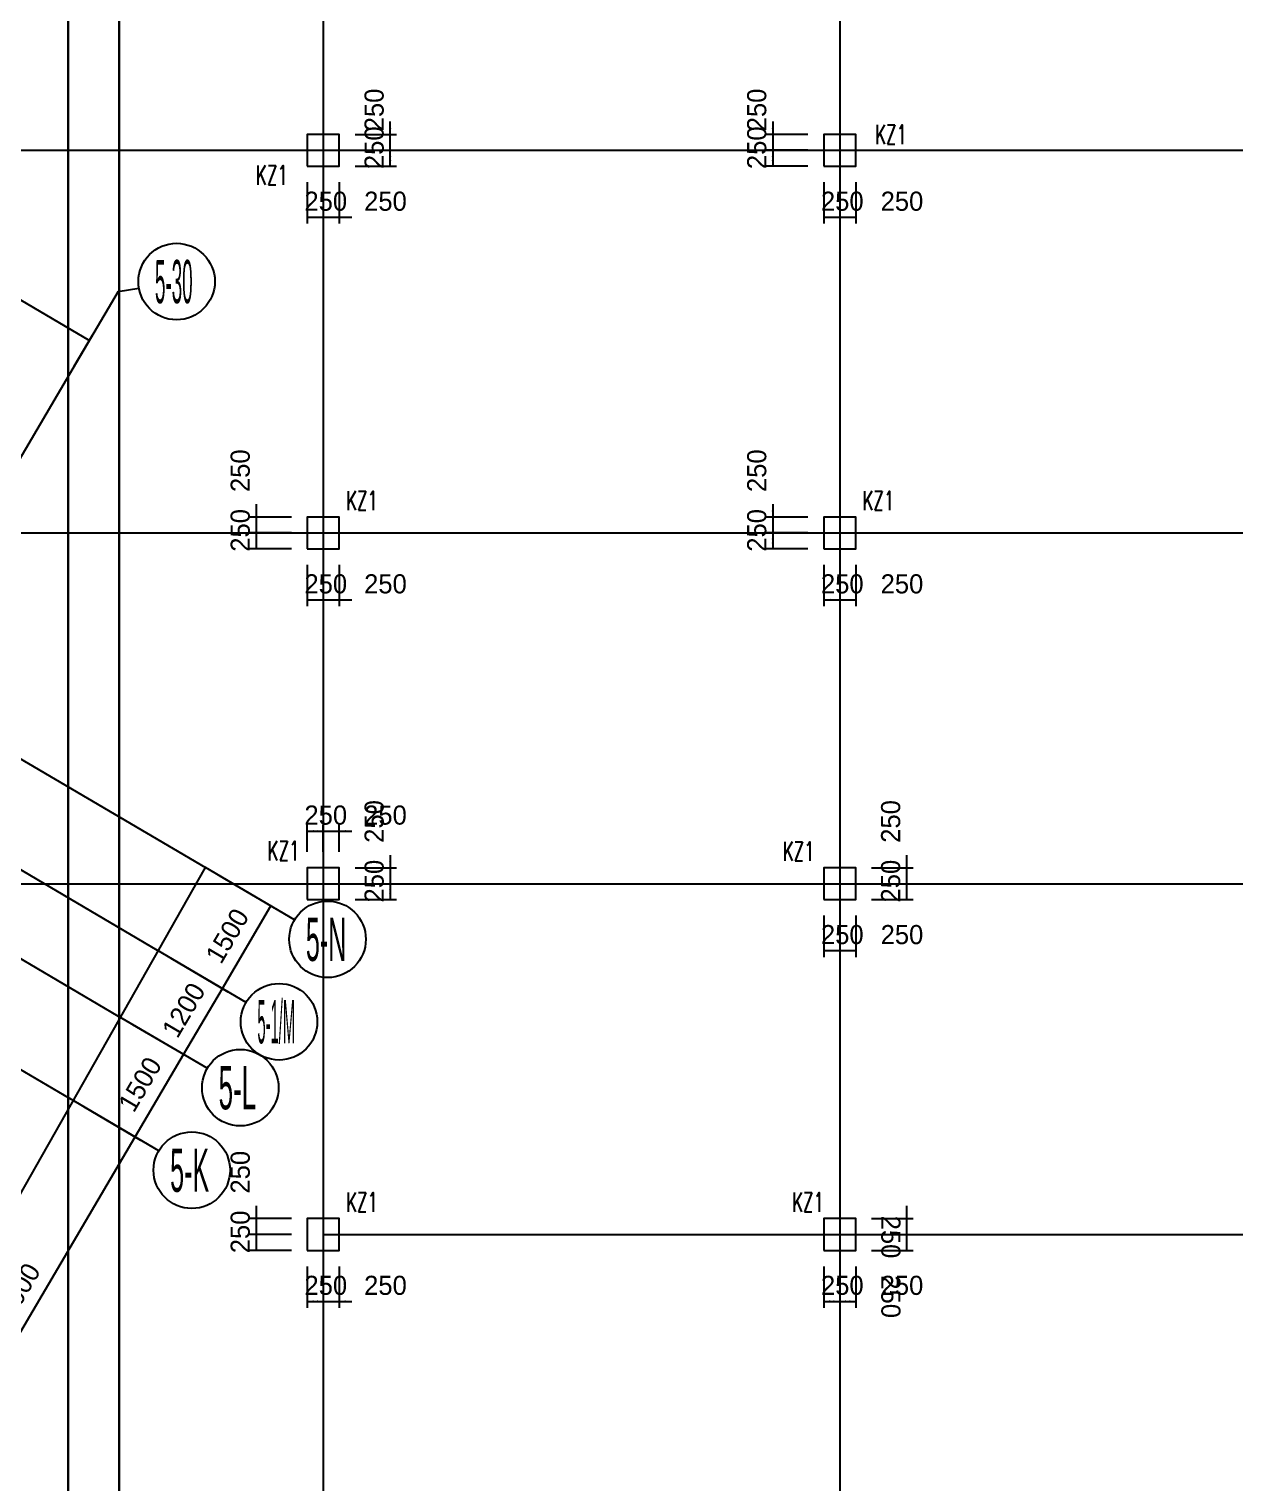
# Model space of a CAD drawing. Extents: x 19107 to 699106, y -67310 to 245688.
# Drawn here: x 534145 to 553055, y 158192 to 180989 of the extents above; entities that cross this region are included whole.
import ezdxf

# ---------------------------------------------------------------- set-up
doc = ezdxf.new("R2010")
doc.units = 0
doc.header["$LTSCALE"] = 100
doc.header["$MEASUREMENT"] = 0
for name, color, linetype in [('DIM', 3, 'Continuous'), ('DOTE', 253, 'Continuous'), ('h后浇带', 51, 'Continuous'), ('L-AXIS', 3, 'Continuous')]:
    doc.layers.add(name, color=color, linetype=linetype)
doc.layers.add('Select Column Frame Position', color=7, linetype='Continuous', lineweight=0)
doc.styles.get("Standard").update_dxf_attribs({"font": 'standard'})
doc.styles.add('汉字', font='汉字')
doc.dimstyles.get("Standard").update_dxf_attribs({"dimtxt": 300, "dimasz": 100, "dimexe": 100, "dimexo": 250, "dimgap": 100, "dimtad": 0, "dimtoh": 1, "dimdec": 0, "dimdsep": 46, "dimcen": 0.09, "dimclrt": 7, "dimadec": 0, "dimazin": 0, "dimtfac": 1, "dimtdec": 4, "dimtofl": 0, "dimtmove": 0, "dimatfit": 3, "dimfxl": 1, "dimtolj": 1, "dimtzin": 0, "dimarcsym": 0})

# ---------------------------------------------------------------- blocks, each defined once
blk = doc.blocks.new('*D1715')
at = {"layer": 'L-AXIS', "color": 0, "linetype": 'ByBlock', "lineweight": -2}
for p, q in [((535000, 164094), (535894, 163568)), ((532766, 158446), (535808, 163618)), ((532094, 158842), (532853, 158396))]:
    blk.add_line(p, q, dxfattribs=at)
for points in [[(535808, 163618), (535771, 163524), (535743, 163541)], [(532766, 158446), (532803, 158541), (532831, 158524)]]:
    blk.add_solid(points, dxfattribs=at)
at = {"layer": 'L-AXIS', "color": 7, "linetype": 'Continuous', "lineweight": -2, "insert": (533985, 161210), "char_height": 300, "width": 770, "attachment_point": 5, "rotation": 59.5454, "style": '汉字'}
blk.add_mtext('6000', dxfattribs=at)
blk = doc.blocks.new('*D4701')
at = {"layer": 'L-AXIS', "color": 0, "linetype": 'ByBlock', "lineweight": -2}
for p, q in [((537128, 167714), (538023, 167188)), ((537176, 165946), (537936, 167239)), ((536368, 166421), (537262, 165895))]:
    blk.add_line(p, q, dxfattribs=at)
for points in [[(537936, 167239), (537900, 167144), (537871, 167161)], [(537176, 165946), (537212, 166040), (537241, 166023)]]:
    blk.add_solid(points, dxfattribs=at)
at = {"layer": 'L-AXIS', "color": 7, "linetype": 'Continuous', "lineweight": -2, "insert": (537254, 166770), "char_height": 300, "width": 690, "attachment_point": 5, "rotation": 59.5454, "style": '汉字'}
blk.add_mtext('1500', dxfattribs=at)
blk = doc.blocks.new('_AXISO')
blk.add_circle((0, 0), 0.5)
blk = doc.blocks.new('*D5031')
at = {"layer": 'L-AXIS', "color": 0, "linetype": 'ByBlock', "lineweight": -2}
for p, q in [((536368, 166421), (537262, 165895)), ((536568, 164911), (537176, 165946)), ((535767, 165382), (536654, 164861))]:
    blk.add_line(p, q, dxfattribs=at)
for points in [[(537176, 165946), (537140, 165851), (537111, 165868)], [(536568, 164911), (536604, 165006), (536633, 164989)]]:
    blk.add_solid(points, dxfattribs=at)
at = {"layer": 'L-AXIS', "color": 7, "linetype": 'Continuous', "lineweight": -2, "insert": (536570, 165606), "char_height": 300, "width": 690, "attachment_point": 5, "rotation": 59.5454, "style": '汉字'}
blk.add_mtext('1200', dxfattribs=at)
blk = doc.blocks.new('*D59')
at = {"layer": 'L-AXIS', "color": 0, "linetype": 'ByBlock', "lineweight": -2}
for p, q in [((535760, 165387), (536654, 164861)), ((535808, 163618), (536568, 164912)), ((535000, 164094), (535894, 163568))]:
    blk.add_line(p, q, dxfattribs=at)
for points in [[(536568, 164912), (536532, 164817), (536503, 164834)], [(535808, 163618), (535844, 163713), (535873, 163696)]]:
    blk.add_solid(points, dxfattribs=at)
at = {"layer": 'L-AXIS', "color": 7, "linetype": 'Continuous', "lineweight": -2, "insert": (535886, 164442), "char_height": 300, "width": 690, "attachment_point": 5, "rotation": 59.5454, "style": '汉字'}
blk.add_mtext('1500', dxfattribs=at)
blk = doc.blocks.new('*D1330')
at = {"layer": 'L-AXIS', "color": 0, "linetype": 'ByBlock', "lineweight": -2}
for p, q in [((530888, 178036), (531175, 178524)), ((531124, 178437), (535090, 176106)), ((534854, 175704), (535140, 176192))]:
    blk.add_line(p, q, dxfattribs=at)
for points in [[(531124, 178437), (531219, 178401), (531202, 178372)], [(535090, 176106), (534995, 176142), (535012, 176171)]]:
    blk.add_solid(points, dxfattribs=at)
at = {"layer": 'L-AXIS', "color": 7, "linetype": 'Continuous', "lineweight": -2, "insert": (533455, 177577), "char_height": 300, "width": 785, "attachment_point": 5, "rotation": 329.5454, "style": '汉字'}
blk.add_mtext('4600', dxfattribs=at)
blk = doc.blocks.new('*D380')
at = {"layer": 'DIM', "color": 0, "linetype": 'ByBlock', "lineweight": -2}
for p, q in [((538508, 178588), (538508, 177938)), ((538758, 178588), (538758, 177938)), ((538508, 178038), (538758, 178038))]:
    blk.add_line(p, q, dxfattribs=at)
for points in [[(538508, 178038), (538608, 178055), (538608, 178021)], [(538758, 178038), (538658, 178021), (538658, 178055)]]:
    blk.add_solid(points, dxfattribs=at)
at = {"layer": 'DIM', "color": 7, "linetype": 'Continuous', "lineweight": -2, "insert": (538798, 178288), "char_height": 300, "width": 566.67, "attachment_point": 5, "style": '汉字'}
blk.add_mtext('250', dxfattribs=at)
blk = doc.blocks.new('*D706')
at = {"layer": 'DIM', "color": 0, "linetype": 'ByBlock', "lineweight": -2}
for p, q in [((538758, 178588), (538758, 177938)), ((539008, 178588), (539008, 177938)), ((538558, 178038), (539208, 178038))]:
    blk.add_line(p, q, dxfattribs=at)
for points in [[(538758, 178038), (538658, 178021), (538658, 178055)], [(539008, 178038), (539108, 178055), (539108, 178021)]]:
    blk.add_solid(points, dxfattribs=at)
at = {"layer": 'DIM', "color": 7, "linetype": 'Continuous', "lineweight": -2, "insert": (539734, 178288), "char_height": 300, "width": 566.67, "attachment_point": 5, "style": '汉字'}
blk.add_mtext('250', dxfattribs=at)
blk = doc.blocks.new('*D1065')
at = {"layer": 'DIM', "color": 0, "linetype": 'ByBlock', "lineweight": -2}
for p, q in [((539258, 179088), (539908, 179088)), ((539808, 178838), (539808, 179088)), ((539258, 178838), (539908, 178838))]:
    blk.add_line(p, q, dxfattribs=at)
for points in [[(539808, 179088), (539825, 178988), (539791, 178988)], [(539808, 178838), (539791, 178938), (539825, 178938)]]:
    blk.add_solid(points, dxfattribs=at)
at = {"layer": 'DIM', "color": 7, "linetype": 'Continuous', "lineweight": -2, "insert": (539558, 179128), "char_height": 300, "width": 566.67, "attachment_point": 5, "rotation": 90, "style": '汉字'}
blk.add_mtext('250', dxfattribs=at)
blk = doc.blocks.new('*D4032')
at = {"layer": 'DIM', "color": 0, "linetype": 'ByBlock', "lineweight": -2}
for p, q in [((539808, 178888), (539808, 179538)), ((539258, 179338), (539908, 179338)), ((539258, 179088), (539908, 179088))]:
    blk.add_line(p, q, dxfattribs=at)
for points in [[(539808, 179338), (539791, 179438), (539825, 179438)], [(539808, 179088), (539825, 178988), (539791, 178988)]]:
    blk.add_solid(points, dxfattribs=at)
at = {"layer": 'DIM', "color": 7, "linetype": 'Continuous', "lineweight": -2, "insert": (539558, 179721), "char_height": 300, "width": 566.67, "attachment_point": 5, "rotation": 90, "style": '汉字'}
blk.add_mtext('250', dxfattribs=at)
blk = doc.blocks.new('*D4395')
at = {"layer": 'DIM', "color": 0, "linetype": 'ByBlock', "lineweight": -2}
for p, q in [((545808, 179538), (545808, 178888)), ((546358, 179338), (545708, 179338)), ((546358, 179088), (545708, 179088))]:
    blk.add_line(p, q, dxfattribs=at)
for points in [[(545808, 179338), (545791, 179438), (545825, 179438)], [(545808, 179088), (545825, 178988), (545791, 178988)]]:
    blk.add_solid(points, dxfattribs=at)
at = {"layer": 'DIM', "color": 7, "linetype": 'Continuous', "lineweight": -2, "insert": (545558, 179721), "char_height": 300, "width": 566.67, "attachment_point": 5, "rotation": 90, "style": '汉字'}
blk.add_mtext('250', dxfattribs=at)
blk = doc.blocks.new('*D4730')
at = {"layer": 'DIM', "color": 0, "linetype": 'ByBlock', "lineweight": -2}
for p, q in [((546358, 179088), (545708, 179088)), ((545808, 179088), (545808, 178838)), ((546358, 178838), (545708, 178838))]:
    blk.add_line(p, q, dxfattribs=at)
for points in [[(545808, 179088), (545825, 178988), (545791, 178988)], [(545808, 178838), (545791, 178938), (545825, 178938)]]:
    blk.add_solid(points, dxfattribs=at)
at = {"layer": 'DIM', "color": 7, "linetype": 'Continuous', "lineweight": -2, "insert": (545558, 179128), "char_height": 300, "width": 566.67, "attachment_point": 5, "rotation": 90, "style": '汉字'}
blk.add_mtext('250', dxfattribs=at)
blk = doc.blocks.new('*D5086')
at = {"layer": 'DIM', "color": 0, "linetype": 'ByBlock', "lineweight": -2}
for p, q in [((546608, 178588), (546608, 177938)), ((546858, 178588), (546858, 177938)), ((546608, 178038), (546858, 178038))]:
    blk.add_line(p, q, dxfattribs=at)
for points in [[(546608, 178038), (546708, 178055), (546708, 178021)], [(546858, 178038), (546758, 178021), (546758, 178055)]]:
    blk.add_solid(points, dxfattribs=at)
at = {"layer": 'DIM', "color": 7, "linetype": 'Continuous', "lineweight": -2, "insert": (546898, 178288), "char_height": 300, "width": 566.67, "attachment_point": 5, "style": '汉字'}
blk.add_mtext('250', dxfattribs=at)
blk = doc.blocks.new('*D2747')
at = {"layer": 'DIM', "color": 0, "linetype": 'ByBlock', "lineweight": -2}
for p, q in [((546858, 178588), (546858, 177938)), ((547108, 178588), (547108, 177938)), ((546858, 178038), (547108, 178038))]:
    blk.add_line(p, q, dxfattribs=at)
for points in [[(546858, 178038), (546958, 178055), (546958, 178021)], [(547108, 178038), (547008, 178021), (547008, 178055)]]:
    blk.add_solid(points, dxfattribs=at)
at = {"layer": 'DIM', "color": 7, "linetype": 'Continuous', "lineweight": -2, "insert": (547834, 178288), "char_height": 300, "width": 566.67, "attachment_point": 5, "style": '汉字'}
blk.add_mtext('250', dxfattribs=at)
blk = doc.blocks.new('*D3992')
at = {"layer": 'DIM', "color": 0, "linetype": 'ByBlock', "lineweight": -2}
for p, q in [((537708, 173538), (537708, 172888)), ((538258, 173338), (537608, 173338)), ((538258, 173088), (537608, 173088))]:
    blk.add_line(p, q, dxfattribs=at)
for points in [[(537708, 173338), (537691, 173438), (537725, 173438)], [(537708, 173088), (537725, 172988), (537691, 172988)]]:
    blk.add_solid(points, dxfattribs=at)
at = {"layer": 'DIM', "color": 7, "linetype": 'Continuous', "lineweight": -2, "insert": (537458, 174064), "char_height": 300, "width": 566.67, "attachment_point": 5, "rotation": 90, "style": '汉字'}
blk.add_mtext('250', dxfattribs=at)
blk = doc.blocks.new('*D4322')
at = {"layer": 'DIM', "color": 0, "linetype": 'ByBlock', "lineweight": -2}
for p, q in [((538258, 173088), (537608, 173088)), ((537708, 173088), (537708, 172838)), ((538258, 172838), (537608, 172838))]:
    blk.add_line(p, q, dxfattribs=at)
for points in [[(537708, 173088), (537725, 172988), (537691, 172988)], [(537708, 172838), (537691, 172938), (537725, 172938)]]:
    blk.add_solid(points, dxfattribs=at)
at = {"layer": 'DIM', "color": 7, "linetype": 'Continuous', "lineweight": -2, "insert": (537458, 173128), "char_height": 300, "width": 566.67, "attachment_point": 5, "rotation": 90, "style": '汉字'}
blk.add_mtext('250', dxfattribs=at)
blk = doc.blocks.new('*D4687')
at = {"layer": 'DIM', "color": 0, "linetype": 'ByBlock', "lineweight": -2}
for p, q in [((538508, 172588), (538508, 171938)), ((538758, 172588), (538758, 171938)), ((538508, 172038), (538758, 172038))]:
    blk.add_line(p, q, dxfattribs=at)
for points in [[(538508, 172038), (538608, 172055), (538608, 172021)], [(538758, 172038), (538658, 172021), (538658, 172055)]]:
    blk.add_solid(points, dxfattribs=at)
at = {"layer": 'DIM', "color": 7, "linetype": 'Continuous', "lineweight": -2, "insert": (538798, 172288), "char_height": 300, "width": 566.67, "attachment_point": 5, "style": '汉字'}
blk.add_mtext('250', dxfattribs=at)
blk = doc.blocks.new('*D5010')
at = {"layer": 'DIM', "color": 0, "linetype": 'ByBlock', "lineweight": -2}
for p, q in [((538758, 172588), (538758, 171938)), ((539008, 172588), (539008, 171938)), ((538558, 172038), (539208, 172038))]:
    blk.add_line(p, q, dxfattribs=at)
for points in [[(538758, 172038), (538658, 172021), (538658, 172055)], [(539008, 172038), (539108, 172055), (539108, 172021)]]:
    blk.add_solid(points, dxfattribs=at)
at = {"layer": 'DIM', "color": 7, "linetype": 'Continuous', "lineweight": -2, "insert": (539734, 172288), "char_height": 300, "width": 566.67, "attachment_point": 5, "style": '汉字'}
blk.add_mtext('250', dxfattribs=at)
blk = doc.blocks.new('*D2709')
at = {"layer": 'DIM', "color": 0, "linetype": 'ByBlock', "lineweight": -2}
for p, q in [((545808, 173538), (545808, 172888)), ((546358, 173338), (545708, 173338)), ((546358, 173088), (545708, 173088))]:
    blk.add_line(p, q, dxfattribs=at)
for points in [[(545808, 173338), (545791, 173438), (545825, 173438)], [(545808, 173088), (545825, 172988), (545791, 172988)]]:
    blk.add_solid(points, dxfattribs=at)
at = {"layer": 'DIM', "color": 7, "linetype": 'Continuous', "lineweight": -2, "insert": (545558, 174064), "char_height": 300, "width": 566.67, "attachment_point": 5, "rotation": 90, "style": '汉字'}
blk.add_mtext('250', dxfattribs=at)
blk = doc.blocks.new('*D3025')
at = {"layer": 'DIM', "color": 0, "linetype": 'ByBlock', "lineweight": -2}
for p, q in [((546358, 173088), (545708, 173088)), ((545808, 173088), (545808, 172838)), ((546358, 172838), (545708, 172838))]:
    blk.add_line(p, q, dxfattribs=at)
for points in [[(545808, 173088), (545825, 172988), (545791, 172988)], [(545808, 172838), (545791, 172938), (545825, 172938)]]:
    blk.add_solid(points, dxfattribs=at)
at = {"layer": 'DIM', "color": 7, "linetype": 'Continuous', "lineweight": -2, "insert": (545558, 173128), "char_height": 300, "width": 566.67, "attachment_point": 5, "rotation": 90, "style": '汉字'}
blk.add_mtext('250', dxfattribs=at)
blk = doc.blocks.new('*D3383')
at = {"layer": 'DIM', "color": 0, "linetype": 'ByBlock', "lineweight": -2}
for p, q in [((546608, 172588), (546608, 171938)), ((546858, 172588), (546858, 171938)), ((546608, 172038), (546858, 172038))]:
    blk.add_line(p, q, dxfattribs=at)
for points in [[(546608, 172038), (546708, 172055), (546708, 172021)], [(546858, 172038), (546758, 172021), (546758, 172055)]]:
    blk.add_solid(points, dxfattribs=at)
at = {"layer": 'DIM', "color": 7, "linetype": 'Continuous', "lineweight": -2, "insert": (546898, 172288), "char_height": 300, "width": 566.67, "attachment_point": 5, "style": '汉字'}
blk.add_mtext('250', dxfattribs=at)
blk = doc.blocks.new('*D3709')
at = {"layer": 'DIM', "color": 0, "linetype": 'ByBlock', "lineweight": -2}
for p, q in [((546858, 172588), (546858, 171938)), ((547108, 172588), (547108, 171938)), ((546858, 172038), (547108, 172038))]:
    blk.add_line(p, q, dxfattribs=at)
for points in [[(546858, 172038), (546958, 172055), (546958, 172021)], [(547108, 172038), (547008, 172021), (547008, 172055)]]:
    blk.add_solid(points, dxfattribs=at)
at = {"layer": 'DIM', "color": 7, "linetype": 'Continuous', "lineweight": -2, "insert": (547834, 172288), "char_height": 300, "width": 566.67, "attachment_point": 5, "style": '汉字'}
blk.add_mtext('250', dxfattribs=at)
blk = doc.blocks.new('*D2321')
at = {"layer": 'DIM', "color": 0, "linetype": 'ByBlock', "lineweight": -2}
for p, q in [((539808, 168038), (539808, 167388)), ((539258, 167838), (539908, 167838)), ((539258, 167588), (539908, 167588))]:
    blk.add_line(p, q, dxfattribs=at)
for points in [[(539808, 167838), (539791, 167938), (539825, 167938)], [(539808, 167588), (539825, 167488), (539791, 167488)]]:
    blk.add_solid(points, dxfattribs=at)
at = {"layer": 'DIM', "color": 7, "linetype": 'Continuous', "lineweight": -2, "insert": (539558, 168564), "char_height": 300, "width": 566.67, "attachment_point": 5, "rotation": 90, "style": '汉字'}
blk.add_mtext('250', dxfattribs=at)
blk = doc.blocks.new('*D5306')
at = {"layer": 'DIM', "color": 0, "linetype": 'ByBlock', "lineweight": -2}
for p, q in [((539258, 167588), (539908, 167588)), ((539808, 167588), (539808, 167338)), ((539258, 167338), (539908, 167338))]:
    blk.add_line(p, q, dxfattribs=at)
for points in [[(539808, 167588), (539825, 167488), (539791, 167488)], [(539808, 167338), (539791, 167438), (539825, 167438)]]:
    blk.add_solid(points, dxfattribs=at)
at = {"layer": 'DIM', "color": 7, "linetype": 'Continuous', "lineweight": -2, "insert": (539558, 167628), "char_height": 300, "width": 566.67, "attachment_point": 5, "rotation": 90, "style": '汉字'}
blk.add_mtext('250', dxfattribs=at)
blk = doc.blocks.new('*D360')
at = {"layer": 'DIM', "color": 0, "linetype": 'ByBlock', "lineweight": -2}
for p, q in [((538508, 168088), (538508, 168512)), ((538758, 168088), (538758, 168512)), ((538508, 168412), (538758, 168412))]:
    blk.add_line(p, q, dxfattribs=at)
for points in [[(538508, 168412), (538608, 168429), (538608, 168395)], [(538758, 168412), (538658, 168395), (538658, 168429)]]:
    blk.add_solid(points, dxfattribs=at)
at = {"layer": 'DIM', "color": 7, "linetype": 'Continuous', "lineweight": -2, "insert": (538798, 168662), "char_height": 300, "width": 566.67, "attachment_point": 5, "style": '汉字'}
blk.add_mtext('250', dxfattribs=at)
blk = doc.blocks.new('*D675')
at = {"layer": 'DIM', "color": 0, "linetype": 'ByBlock', "lineweight": -2}
for p, q in [((538758, 168088), (538758, 168512)), ((539008, 168088), (539008, 168512)), ((538558, 168412), (539208, 168412))]:
    blk.add_line(p, q, dxfattribs=at)
for points in [[(538758, 168412), (538658, 168395), (538658, 168429)], [(539008, 168412), (539108, 168429), (539108, 168395)]]:
    blk.add_solid(points, dxfattribs=at)
at = {"layer": 'DIM', "color": 7, "linetype": 'Continuous', "lineweight": -2, "insert": (539734, 168662), "char_height": 300, "width": 566.67, "attachment_point": 5, "style": '汉字'}
blk.add_mtext('250', dxfattribs=at)
blk = doc.blocks.new('*D1043')
at = {"layer": 'DIM', "color": 0, "linetype": 'ByBlock', "lineweight": -2}
for p, q in [((546608, 167088), (546608, 166438)), ((546858, 167088), (546858, 166438)), ((546608, 166538), (546858, 166538))]:
    blk.add_line(p, q, dxfattribs=at)
for points in [[(546608, 166538), (546708, 166555), (546708, 166521)], [(546858, 166538), (546758, 166521), (546758, 166555)]]:
    blk.add_solid(points, dxfattribs=at)
at = {"layer": 'DIM', "color": 7, "linetype": 'Continuous', "lineweight": -2, "insert": (546898, 166788), "char_height": 300, "width": 566.67, "attachment_point": 5, "style": '汉字'}
blk.add_mtext('250', dxfattribs=at)
blk = doc.blocks.new('*D4008')
at = {"layer": 'DIM', "color": 0, "linetype": 'ByBlock', "lineweight": -2}
for p, q in [((546858, 167088), (546858, 166438)), ((547108, 167088), (547108, 166438)), ((546858, 166538), (547108, 166538))]:
    blk.add_line(p, q, dxfattribs=at)
for points in [[(546858, 166538), (546958, 166555), (546958, 166521)], [(547108, 166538), (547008, 166521), (547008, 166555)]]:
    blk.add_solid(points, dxfattribs=at)
at = {"layer": 'DIM', "color": 7, "linetype": 'Continuous', "lineweight": -2, "insert": (547834, 166788), "char_height": 300, "width": 566.67, "attachment_point": 5, "style": '汉字'}
blk.add_mtext('250', dxfattribs=at)
blk = doc.blocks.new('*D4371')
at = {"layer": 'DIM', "color": 0, "linetype": 'ByBlock', "lineweight": -2}
for p, q in [((547358, 167588), (548008, 167588)), ((547908, 167338), (547908, 167588)), ((547358, 167338), (548008, 167338))]:
    blk.add_line(p, q, dxfattribs=at)
for points in [[(547908, 167588), (547925, 167488), (547891, 167488)], [(547908, 167338), (547891, 167438), (547925, 167438)]]:
    blk.add_solid(points, dxfattribs=at)
at = {"layer": 'DIM', "color": 7, "linetype": 'Continuous', "lineweight": -2, "insert": (547658, 167628), "char_height": 300, "width": 566.67, "attachment_point": 5, "rotation": 90, "style": '汉字'}
blk.add_mtext('250', dxfattribs=at)
blk = doc.blocks.new('*D4697')
at = {"layer": 'DIM', "color": 0, "linetype": 'ByBlock', "lineweight": -2}
for p, q in [((547908, 167388), (547908, 168038)), ((547358, 167838), (548008, 167838)), ((547358, 167588), (548008, 167588))]:
    blk.add_line(p, q, dxfattribs=at)
for points in [[(547908, 167838), (547891, 167938), (547925, 167938)], [(547908, 167588), (547925, 167488), (547891, 167488)]]:
    blk.add_solid(points, dxfattribs=at)
at = {"layer": 'DIM', "color": 7, "linetype": 'Continuous', "lineweight": -2, "insert": (547658, 168564), "char_height": 300, "width": 566.67, "attachment_point": 5, "rotation": 90, "style": '汉字'}
blk.add_mtext('250', dxfattribs=at)
blk = doc.blocks.new('*D3309')
at = {"layer": 'DIM', "color": 0, "linetype": 'ByBlock', "lineweight": -2}
for p, q in [((538258, 162338), (537608, 162338)), ((537708, 162538), (537708, 161888)), ((538258, 162088), (537608, 162088))]:
    blk.add_line(p, q, dxfattribs=at)
for points in [[(537708, 162338), (537691, 162438), (537725, 162438)], [(537708, 162088), (537725, 161988), (537691, 161988)]]:
    blk.add_solid(points, dxfattribs=at)
at = {"layer": 'DIM', "color": 7, "linetype": 'Continuous', "lineweight": -2, "insert": (537458, 163064), "char_height": 300, "width": 566.67, "attachment_point": 5, "rotation": 90, "style": '汉字'}
blk.add_mtext('250', dxfattribs=at)
blk = doc.blocks.new('*D3636')
at = {"layer": 'DIM', "color": 0, "linetype": 'ByBlock', "lineweight": -2}
for p, q in [((538258, 162088), (537608, 162088)), ((537708, 162088), (537708, 161838)), ((538258, 161838), (537608, 161838))]:
    blk.add_line(p, q, dxfattribs=at)
for points in [[(537708, 162088), (537725, 161988), (537691, 161988)], [(537708, 161838), (537691, 161938), (537725, 161938)]]:
    blk.add_solid(points, dxfattribs=at)
at = {"layer": 'DIM', "color": 7, "linetype": 'Continuous', "lineweight": -2, "insert": (537458, 162128), "char_height": 300, "width": 566.67, "attachment_point": 5, "rotation": 90, "style": '汉字'}
blk.add_mtext('250', dxfattribs=at)
blk = doc.blocks.new('*D4001')
at = {"layer": 'DIM', "color": 0, "linetype": 'ByBlock', "lineweight": -2}
for p, q in [((538508, 161588), (538508, 160938)), ((538758, 161588), (538758, 160938)), ((538508, 161038), (538758, 161038))]:
    blk.add_line(p, q, dxfattribs=at)
for points in [[(538508, 161038), (538608, 161055), (538608, 161021)], [(538758, 161038), (538658, 161021), (538658, 161055)]]:
    blk.add_solid(points, dxfattribs=at)
at = {"layer": 'DIM', "color": 7, "linetype": 'Continuous', "lineweight": -2, "insert": (538798, 161288), "char_height": 300, "width": 566.67, "attachment_point": 5, "style": '汉字'}
blk.add_mtext('250', dxfattribs=at)
blk = doc.blocks.new('*D4331')
at = {"layer": 'DIM', "color": 0, "linetype": 'ByBlock', "lineweight": -2}
for p, q in [((538758, 161588), (538758, 160938)), ((539008, 161588), (539008, 160938)), ((538558, 161038), (539208, 161038))]:
    blk.add_line(p, q, dxfattribs=at)
for points in [[(538758, 161038), (538658, 161021), (538658, 161055)], [(539008, 161038), (539108, 161055), (539108, 161021)]]:
    blk.add_solid(points, dxfattribs=at)
at = {"layer": 'DIM', "color": 7, "linetype": 'Continuous', "lineweight": -2, "insert": (539734, 161288), "char_height": 300, "width": 566.67, "attachment_point": 5, "style": '汉字'}
blk.add_mtext('250', dxfattribs=at)
blk = doc.blocks.new('*D2048')
at = {"layer": 'DIM', "color": 0, "linetype": 'ByBlock', "lineweight": -2}
for p, q in [((546608, 161588), (546608, 160938)), ((546858, 161588), (546858, 160938)), ((546608, 161038), (546858, 161038))]:
    blk.add_line(p, q, dxfattribs=at)
for points in [[(546608, 161038), (546708, 161055), (546708, 161021)], [(546858, 161038), (546758, 161021), (546758, 161055)]]:
    blk.add_solid(points, dxfattribs=at)
at = {"layer": 'DIM', "color": 7, "linetype": 'Continuous', "lineweight": -2, "insert": (546898, 161288), "char_height": 300, "width": 566.67, "attachment_point": 5, "style": '汉字'}
blk.add_mtext('250', dxfattribs=at)
blk = doc.blocks.new('*D2365')
at = {"layer": 'DIM', "color": 0, "linetype": 'ByBlock', "lineweight": -2}
for p, q in [((546858, 161588), (546858, 160938)), ((547108, 161588), (547108, 160938)), ((546858, 161038), (547108, 161038))]:
    blk.add_line(p, q, dxfattribs=at)
for points in [[(546858, 161038), (546958, 161055), (546958, 161021)], [(547108, 161038), (547008, 161021), (547008, 161055)]]:
    blk.add_solid(points, dxfattribs=at)
at = {"layer": 'DIM', "color": 7, "linetype": 'Continuous', "lineweight": -2, "insert": (547834, 161288), "char_height": 300, "width": 566.67, "attachment_point": 5, "style": '汉字'}
blk.add_mtext('250', dxfattribs=at)
blk = doc.blocks.new('*D2716')
at = {"layer": 'DIM', "color": 0, "linetype": 'ByBlock', "lineweight": -2}
for p, q in [((547358, 162088), (548008, 162088)), ((547908, 161838), (547908, 162088)), ((547358, 161838), (548008, 161838))]:
    blk.add_line(p, q, dxfattribs=at)
for points in [[(547908, 162088), (547925, 161988), (547891, 161988)], [(547908, 161838), (547891, 161938), (547925, 161938)]]:
    blk.add_solid(points, dxfattribs=at)
at = {"layer": 'DIM', "color": 7, "linetype": 'Continuous', "lineweight": -2, "insert": (547658, 161112), "char_height": 300, "width": 566.67, "attachment_point": 5, "rotation": 270, "style": '汉字'}
blk.add_mtext('250', dxfattribs=at)
blk = doc.blocks.new('*D3036')
at = {"layer": 'DIM', "color": 0, "linetype": 'ByBlock', "lineweight": -2}
for p, q in [((547358, 162338), (548008, 162338)), ((547908, 161888), (547908, 162538)), ((547358, 162088), (548008, 162088))]:
    blk.add_line(p, q, dxfattribs=at)
for points in [[(547908, 162338), (547891, 162438), (547925, 162438)], [(547908, 162088), (547925, 161988), (547891, 161988)]]:
    blk.add_solid(points, dxfattribs=at)
at = {"layer": 'DIM', "color": 7, "linetype": 'Continuous', "lineweight": -2, "insert": (547658, 162048), "char_height": 300, "width": 566.67, "attachment_point": 5, "rotation": 270, "style": '汉字'}
blk.add_mtext('250', dxfattribs=at)
blk = doc.blocks.new('后浇带现场')
at = {"color": 6, "lineweight": 30}
for points in [[(760007, 730049), (760007, 673430), (717757, 673430), (717757, 730049)], [(759207, 730049), (759207, 674230), (718557, 674230), (718557, 730049)]]:
    blk.add_lwpolyline(points, dxfattribs=at)
at = {"layer": 'h后浇带', "color": 1}
for p, q in [((717757, 730049), (717757, 685030)), ((718557, 730049), (718557, 685030))]:
    blk.add_line(p, q, dxfattribs=at)

msp = doc.modelspace()

# ---------------------------------------------------------------- linework, layer by layer
at = {"layer": 'DOTE'}
for p, q in [((538758.1, 238913.1), (538758.1, 94087.9)), ((546858.1, 210429.3), (546858.1, 94087.9)), ((490960.9, 194859.3), (536912.8, 167840.5)), ((504803.5, 183587.9), (535544.3, 165513.1)), ((517702.3, 179087.9), (579258.1, 179087.9)), ((534727, 175488.8), (521363.2, 152760.5)), ((532758.1, 173087.9), (590758.1, 173087.9)), ((527221.2, 171798.9), (536152.5, 166547.5)), ((525852.6, 169471.4), (534784, 164220)), ((532758.1, 167587.9), (599108.1, 167587.9)), ((538758.1, 162087.9), (599108.1, 162087.9))]:
    msp.add_line(p, q, dxfattribs=at)
at = {"layer": 'L-AXIS'}
for p, q in [((535541, 176873.3), (535867.1, 176928.9)), ((535541, 176873.3), (534727, 175488.8)), ((528917.2, 153748.9), (536912.8, 167840.5)), ((538308.2, 167020.4), (536912.9, 167840.8)), ((538308.2, 167020.4), (536912.9, 167840.8)), ((537547.7, 165727.1), (536152.5, 166547.5)), ((537547.7, 165727.1), (536152.5, 166547.5)), ((536939.7, 164692.9), (535544.4, 165513.3)), ((536179.4, 163399.9), (534784.1, 164220.3))]:
    msp.add_line(p, q, dxfattribs=at)
at = {"layer": 'Select Column Frame Position', "color": 7, "linetype": 'Continuous', "lineweight": -3}
for points in [[(538508.1, 178837.9), (539008.1, 178837.9), (539008.1, 179337.9), (538508.1, 179337.9), (538508.1, 178837.9)], [(546608.1, 178837.9), (547108.1, 178837.9), (547108.1, 179337.9), (546608.1, 179337.9), (546608.1, 178837.9)], [(538508.1, 172837.9), (539008.1, 172837.9), (539008.1, 173337.9), (538508.1, 173337.9), (538508.1, 172837.9)], [(546608.1, 172837.9), (547108.1, 172837.9), (547108.1, 173337.9), (546608.1, 173337.9), (546608.1, 172837.9)], [(538508.1, 167337.9), (539008.1, 167337.9), (539008.1, 167837.9), (538508.1, 167837.9), (538508.1, 167337.9)], [(546608.1, 167337.9), (547108.1, 167337.9), (547108.1, 167837.9), (546608.1, 167837.9), (546608.1, 167337.9)], [(538508.1, 161837.9), (539008.1, 161837.9), (539008.1, 162337.9), (538508.1, 162337.9), (538508.1, 161837.9)], [(546608.1, 161837.9), (547108.1, 161837.9), (547108.1, 162337.9), (546608.1, 162337.9), (546608.1, 161837.9)]]:
    msp.add_lwpolyline(points, dxfattribs=at)

# ---------------------------------------------------------------- block references
at = {"color": 3, "lineweight": 30}
msp.add_blockref('后浇带现场', (-182998.7, -527042.1), dxfattribs=at)
at = {"layer": 'L-AXIS'}
ref = msp.add_blockref('_AXISO', (536458.5, 177029.8), dxfattribs=dict(at, xscale=1199.999999999997, yscale=1200, rotation=359.999645787379))
ref.add_attrib('A', '5-30', (536119.1, 176690.4), dxfattribs={"height": 678.82, "style": '汉字', "width": 0.325})
ref = msp.add_blockref('_AXISO', (538825.4, 166716.3), dxfattribs=dict(at, xscale=1199.999999999997, yscale=1200, rotation=359.999645787379))
ref.add_attrib('A', '5-N', (538486, 166376.9), dxfattribs={"height": 678.82, "style": '汉字', "width": 0.433333})
ref = msp.add_blockref('_AXISO', (538065, 165423), dxfattribs=dict(at, xscale=1199.999999999997, yscale=1200, rotation=359.999645787379))
ref.add_attrib('A', '5-1/M', (537725.5, 165083.6), dxfattribs={"height": 678.82, "style": '汉字', "width": 0.254902})
ref = msp.add_blockref('_AXISO', (537456.9, 164388.8), dxfattribs=dict(at, xscale=1199.999999999997, yscale=1200, rotation=359.999645787379))
ref.add_attrib('A', '5-L', (537117.5, 164049.4), dxfattribs={"height": 678.82, "style": '汉字', "width": 0.448276})
ref = msp.add_blockref('_AXISO', (536696.6, 163095.8), dxfattribs=dict(at, xscale=1199.999999999997, yscale=1200, rotation=359.999645787379))
ref.add_attrib('A', '5-K', (536357.2, 162756.4), dxfattribs={"height": 678.82, "style": '汉字', "width": 0.433333})

# ---------------------------------------------------------------- texts
at = {"color": 200, "linetype": 'Continuous', "lineweight": -3, "width": 0.7}
for p in [(547411.8, 179185.7), (537702.1, 178548.8), (539114.1, 173444), (547214.1, 173444), (537885, 167953.8), (545964.2, 167944), (539114.1, 162444), (546110.4, 162444)]:
    msp.add_text('KZ1', height=300, dxfattribs=at).set_placement(p)

# ---------------------------------------------------------------- dimensions: what is measured, and where the dimension line sits
at = {"layer": 'DIM', "color": 200}
for p1, p2, distance, picture, middle in [((539008.1, 179087.9), (539008.1, 179337.9), -800, '*D4032', (539558.1, 179212.9)), ((546608.1, 179337.9), (546608.1, 179087.9), -800, '*D4395', (545558.1, 179212.9)), ((539008.1, 178837.9), (539008.1, 179087.9), -800, '*D1065', (539558.1, 178619.9)), ((546608.1, 179087.9), (546608.1, 178837.9), -800, '*D4730', (545558.1, 178619.9)), ((538508.1, 178837.9), (538758.1, 178837.9), -800, '*D380', (538290, 178287.9)), ((538758.1, 178837.9), (539008.1, 178837.9), -800, '*D706', (539226.1, 178287.9)), ((546608.1, 178837.9), (546858.1, 178837.9), -800, '*D5086', (546390, 178287.9)), ((546858.1, 178837.9), (547108.1, 178837.9), -800, '*D2747', (547326.1, 178287.9)), ((538508.1, 173337.9), (538508.1, 173087.9), -800, '*D3992', (537458.1, 173556)), ((546608.1, 173337.9), (546608.1, 173087.9), -800, '*D2709', (545558.1, 173556)), ((538508.1, 173087.9), (538508.1, 172837.9), -800, '*D4322', (537458.1, 172619.9)), ((546608.1, 173087.9), (546608.1, 172837.9), -800, '*D3025', (545558.1, 172619.9)), ((538508.1, 172837.9), (538758.1, 172837.9), -800, '*D4687', (538290, 172287.9)), ((538758.1, 172837.9), (539008.1, 172837.9), -800, '*D5010', (539226.1, 172287.9)), ((546608.1, 172837.9), (546858.1, 172837.9), -800, '*D3383', (546390, 172287.9)), ((546858.1, 172837.9), (547108.1, 172837.9), -800, '*D3709', (547326.1, 172287.9)), ((538508.1, 167837.9), (538758.1, 167837.9), 574, '*D360', (538290, 168661.9)), ((538758.1, 167837.9), (539008.1, 167837.9), 574, '*D675', (539226.1, 168661.9)), ((539008.1, 167837.9), (539008.1, 167587.9), 800, '*D2321', (539558.1, 168056)), ((547108.1, 167587.9), (547108.1, 167837.9), -800, '*D4697', (547658.1, 168056)), ((539008.1, 167587.9), (539008.1, 167337.9), 800, '*D5306', (539558.1, 167119.9)), ((547108.1, 167337.9), (547108.1, 167587.9), -800, '*D4371', (547658.1, 167119.9)), ((546608.1, 167337.9), (546858.1, 167337.9), -800, '*D1043', (546390, 166787.9)), ((546858.1, 167337.9), (547108.1, 167337.9), -800, '*D4008', (547326.1, 166787.9)), ((538508.1, 162337.9), (538508.1, 162087.9), -800, '*D3309', (537458.1, 162556)), ((547108.1, 162087.9), (547108.1, 162337.9), -800, '*D3036', (547658.1, 162556)), ((538508.1, 162087.9), (538508.1, 161837.9), -800, '*D3636', (537458.1, 161619.9)), ((547108.1, 161837.9), (547108.1, 162087.9), -800, '*D2716', (547658.1, 161619.9)), ((538508.1, 161837.9), (538758.1, 161837.9), -800, '*D4001', (538290, 161287.9)), ((538758.1, 161837.9), (539008.1, 161837.9), -800, '*D4331', (539226.1, 161287.9)), ((546608.1, 161837.9), (546858.1, 161837.9), -800, '*D2048', (546390, 161287.9)), ((546858.1, 161837.9), (547108.1, 161837.9), -800, '*D2365', (547326.1, 161287.9))]:
    dim = msp.add_aligned_dim(p1=p1, p2=p2, distance=distance, dimstyle='Standard', dxfattribs=at)
    dim.commit()
    dim.dimension.update_dxf_attribs({"geometry": picture, "text_midpoint": middle})
at = {"layer": 'L-AXIS'}
for base, p1, p2, angle, picture, middle in [((535089.7, 176105.8), (530761.6, 177820.4), (534727, 175488.8), 329.54537, '*D1330', (533455.5, 177576.8)), ((537936.4, 167239), (536152.5, 166547.5), (536912.9, 167840.8), 59.54537, '*D4701', (537254.4, 166769.8)), ((537175.9, 165945.7), (535551.7, 165508.7), (536152.5, 166547.5), 59.54537, '*D5031', (536570.1, 165605.9)), ((536567.9, 164911.5), (534784.1, 164220.3), (535544.4, 165513.3), 59.54537, '*D59', (535886, 164442.4)), ((535807.6, 163618.5), (531878.7, 158968.3), (534784.1, 164220.3), 59.54537, '*D1715', (533985.3, 161209.8))]:
    dim = msp.add_linear_dim(base=base, p1=p1, p2=p2, angle=angle, dimstyle='Standard', dxfattribs=at)
    dim.commit()
    dim.dimension.update_dxf_attribs({"geometry": picture, "text_midpoint": middle})

doc.saveas('drawing.dxf')
